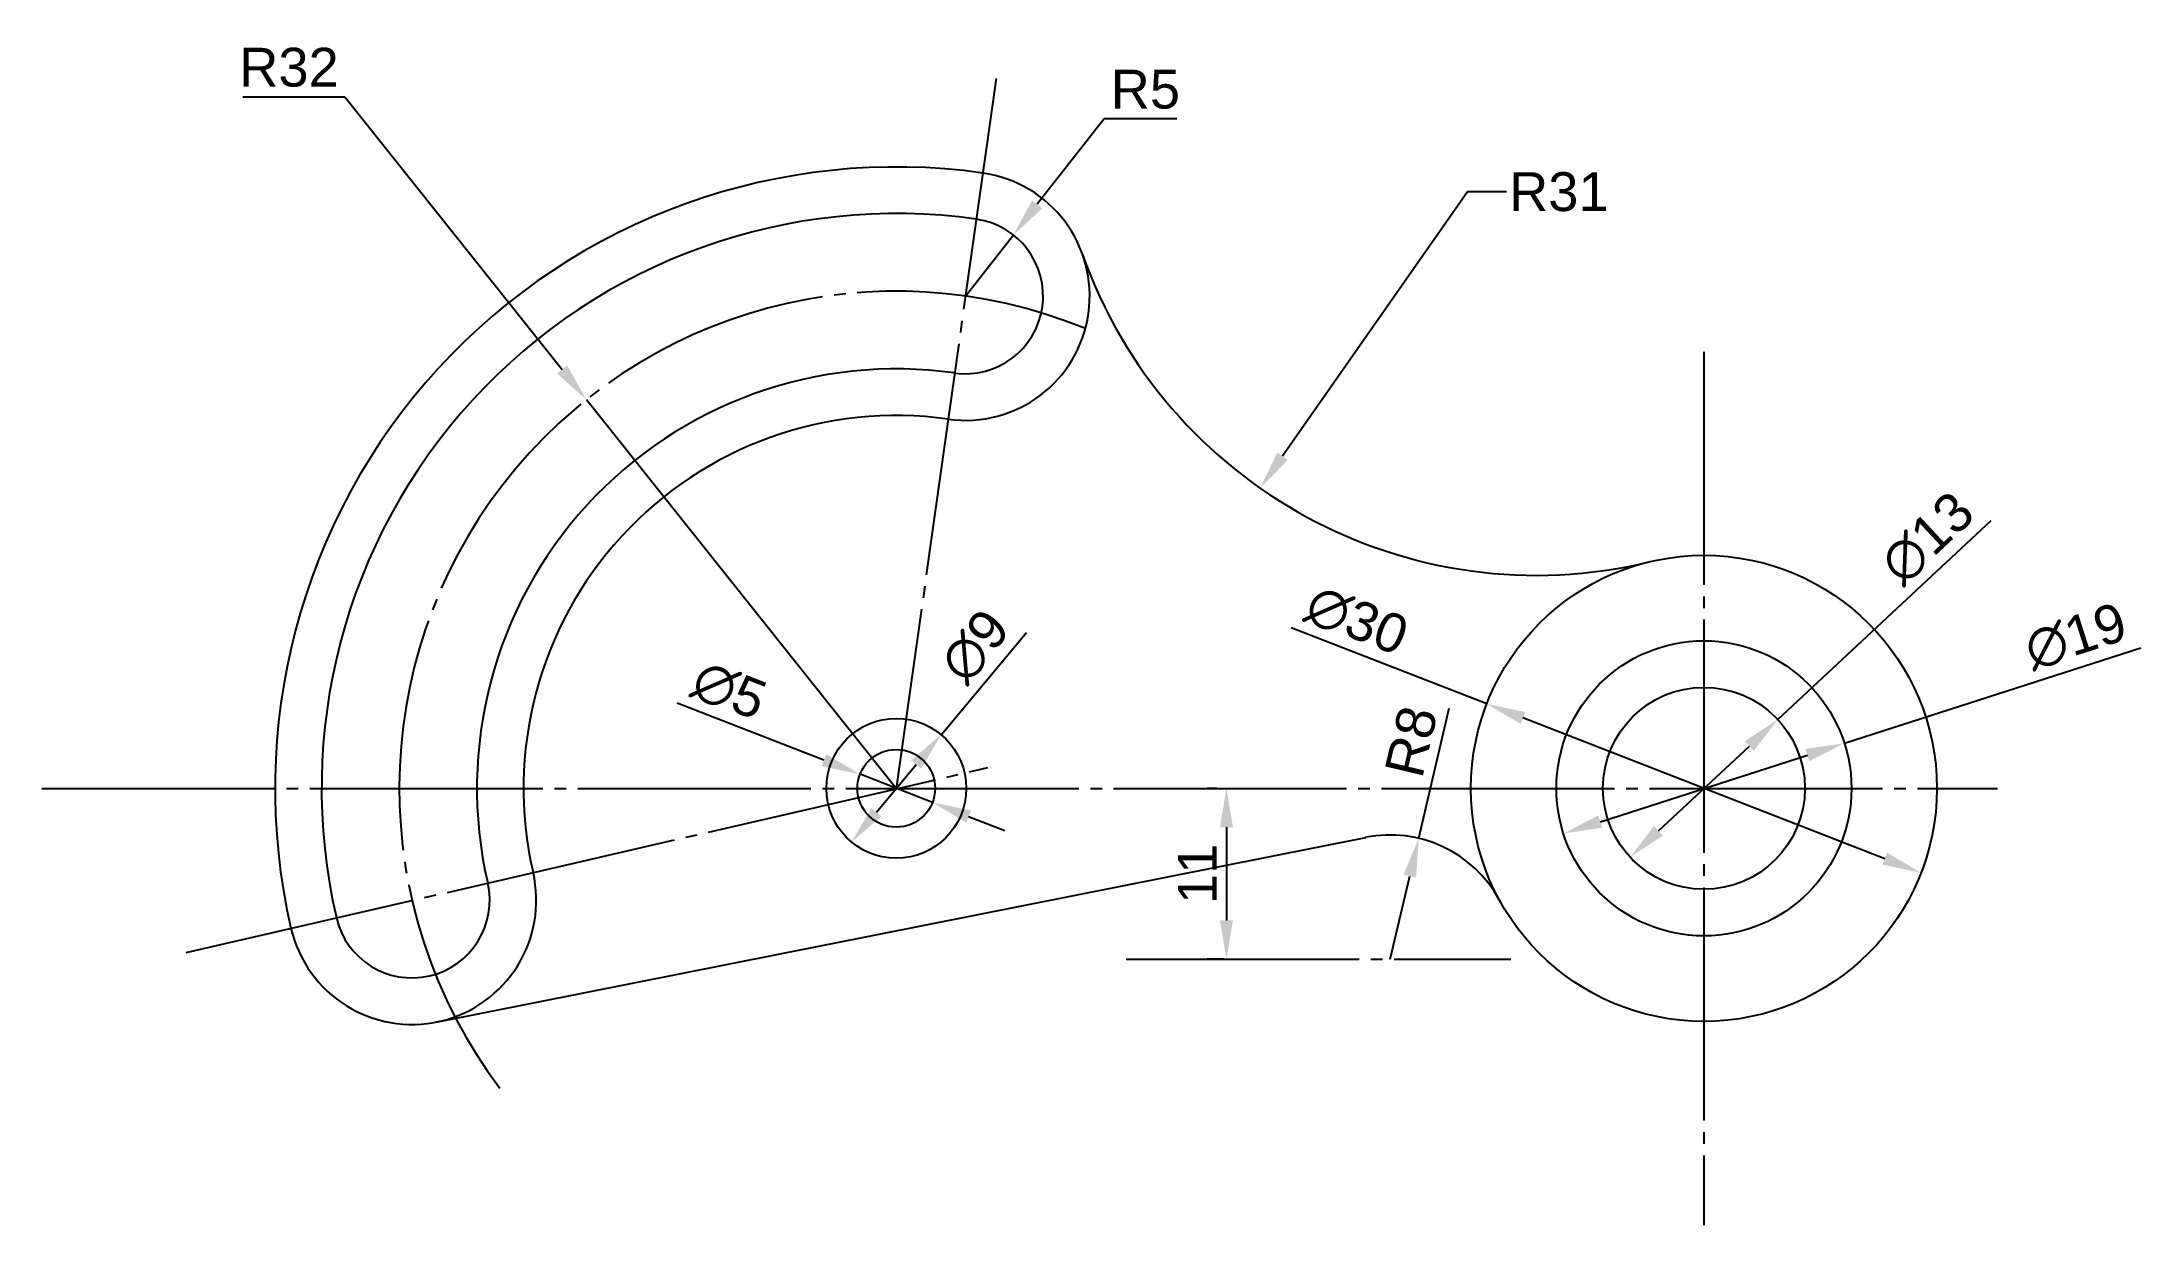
# Model space of a CAD drawing. Header units: millimetres. Extents: x 21 to 156, y 4 to 80.
import ezdxf

# ---------------------------------------------------------------- set-up
doc = ezdxf.new("R2010")
doc.units = ezdxf.units.MM
doc.linetypes.add('JIS_08_15', pattern=[17.25, 15, -0.75, 0.75, -0.75])
doc.styles.get("Standard").update_dxf_attribs({"font": 'arial.ttf'})
doc.dimstyles.new('ISO-25', dxfattribs={"dimtxt": 2.5, "dimasz": 2.5, "dimexe": 1.25, "dimexo": 0.625, "dimtad": 1, "dimtxsty": 'Standard', "dimcen": 2.5, "dimadec": 0, "dimazin": 0, "dimtfac": 1, "dimtmove": 0, "dimatfit": 2, "dimfxl": 1, "dimarcsym": 0})
doc.dimstyles.new('複本 ISO-25', dxfattribs={"dimtxt": 2.5, "dimasz": 2.5, "dimexe": 1.25, "dimexo": 0.625, "dimtad": 1, "dimtih": 1, "dimtoh": 1, "dimtxsty": 'Standard', "dimcen": 2.5, "dimadec": 0, "dimazin": 0, "dimtfac": 1, "dimtmove": 0, "dimatfit": 3, "dimfxl": 1, "dimarcsym": 0})

# ---------------------------------------------------------------- blocks, each defined once
blk = doc.blocks.new('*D3')
at = {"color": 0, "linetype": 'Continuous', "lineweight": -2, "transparency": 16777216}
for p, q in [((33.93, 76.74), (40.5, 76.74)), ((40.5, 76.74), (54.49, 59.2)), ((76, 32.23), (56.05, 57.25))]:
    blk.add_line(p, q, dxfattribs=at)
at = {"color": 0, "linetype": 'Continuous', "transparency": 16777216}
blk.add_solid([(54.81, 59.46), (54.16, 58.94), (56.05, 57.25)], dxfattribs=at)
at = {"layer": 'Defpoints', "color": 0, "linetype": 'Continuous', "transparency": 16777216}
for p in [(56.05, 57.25), (76, 32.23)]:
    blk.add_point(p, dxfattribs=at)
at = {"color": 0, "linetype": 'Continuous', "transparency": 16777216, "insert": (36.9, 78.64), "char_height": 2.5, "attachment_point": 5}
blk.add_mtext('R32', dxfattribs=at)
blk = doc.blocks.new('*D4')
at = {"color": 0, "linetype": 'Continuous', "lineweight": -2, "transparency": 16777216}
for p, q in [((89.39, 75.33), (85.08, 69.83)), ((94.06, 75.33), (89.39, 75.33)), ((80.45, 63.92), (83.54, 67.86))]:
    blk.add_line(p, q, dxfattribs=at)
at = {"color": 0, "linetype": 'Continuous', "transparency": 16777216}
blk.add_solid([(84.75, 70.08), (85.41, 69.57), (83.54, 67.86)], dxfattribs=at)
at = {"layer": 'Defpoints', "color": 0, "linetype": 'Continuous', "transparency": 16777216}
for p in [(83.54, 67.86), (80.45, 63.92)]:
    blk.add_point(p, dxfattribs=at)
at = {"color": 0, "linetype": 'Continuous', "transparency": 16777216, "insert": (92.04, 77.23), "char_height": 2.5, "attachment_point": 5}
blk.add_mtext('R5', dxfattribs=at)
blk = doc.blocks.new('*D5')
at = {"color": 0, "linetype": 'Continuous', "lineweight": -2, "transparency": 16777216}
for p, q in [((132.76, 36.67), (146.49, 49.47)), ((125.08, 29.51), (130.93, 34.96))]:
    blk.add_line(p, q, dxfattribs=at)
at = {"color": 0, "linetype": 'Continuous', "transparency": 16777216}
for points in [[(130.64, 35.27), (131.21, 34.66), (132.76, 36.67)], [(124.79, 29.81), (125.36, 29.2), (123.25, 27.8)]]:
    blk.add_solid(points, dxfattribs=at)
at = {"layer": 'Defpoints', "color": 0, "linetype": 'Continuous', "transparency": 16777216}
for p in [(132.76, 36.67), (123.25, 27.8)]:
    blk.add_point(p, dxfattribs=at)
at = {"color": 0, "linetype": 'Continuous', "transparency": 16777216, "insert": (142.39, 48.34), "char_height": 2.5, "attachment_point": 5, "rotation": 42.9882}
blk.add_mtext('∅13', dxfattribs=at)
blk = doc.blocks.new('*D6')
at = {"color": 0, "linetype": 'Continuous', "lineweight": -2, "transparency": 16777216}
for p, q in [((137.05, 35.14), (156.14, 41.28)), ((121.34, 30.09), (134.67, 34.38))]:
    blk.add_line(p, q, dxfattribs=at)
at = {"color": 0, "linetype": 'Continuous', "transparency": 16777216}
for points in [[(134.54, 34.77), (134.79, 33.98), (137.05, 35.14)], [(121.21, 30.49), (121.46, 29.7), (118.96, 29.33)]]:
    blk.add_solid(points, dxfattribs=at)
at = {"layer": 'Defpoints', "color": 0, "linetype": 'Continuous', "transparency": 16777216}
for p in [(137.05, 35.14), (118.96, 29.33)]:
    blk.add_point(p, dxfattribs=at)
at = {"color": 0, "linetype": 'Continuous', "transparency": 16777216, "insert": (151.94, 42), "char_height": 2.5, "attachment_point": 5, "rotation": 17.8083}
blk.add_mtext('∅19', dxfattribs=at)
blk = doc.blocks.new('*D7')
at = {"color": 0, "linetype": 'Continuous', "lineweight": -2, "transparency": 16777216}
for p, q in [((114.02, 37.67), (101.42, 42.57)), ((139.65, 27.7), (116.35, 36.77))]:
    blk.add_line(p, q, dxfattribs=at)
at = {"color": 0, "linetype": 'Continuous', "transparency": 16777216}
for points in [[(116.5, 37.15), (116.2, 36.38), (114.02, 37.67)], [(139.8, 28.09), (139.5, 27.32), (141.98, 26.8)]]:
    blk.add_solid(points, dxfattribs=at)
at = {"layer": 'Defpoints', "color": 0, "linetype": 'Continuous', "transparency": 16777216}
for p in [(114.02, 37.67), (141.98, 26.8)]:
    blk.add_point(p, dxfattribs=at)
at = {"color": 0, "linetype": 'Continuous', "transparency": 16777216, "insert": (105.65, 43.04), "char_height": 2.5, "attachment_point": 5, "rotation": 338.7511}
blk.add_mtext('∅30', dxfattribs=at)
blk = doc.blocks.new('*D8')
at = {"color": 0, "linetype": 'Continuous', "lineweight": -2, "transparency": 16777216}
for p, q in [((96.64, 32.23), (96.01, 32.23)), ((97.26, 29.73), (97.26, 23.73)), ((97.1, 21.23), (96.01, 21.23))]:
    blk.add_line(p, q, dxfattribs=at)
at = {"color": 0, "linetype": 'Continuous', "transparency": 16777216}
for points in [[(96.84, 29.73), (97.68, 29.73), (97.26, 32.23)], [(96.84, 23.73), (97.68, 23.73), (97.26, 21.23)]]:
    blk.add_solid(points, dxfattribs=at)
at = {"layer": 'Defpoints', "color": 0, "linetype": 'Continuous', "transparency": 16777216}
for p in [(97.26, 32.23), (97.26, 21.23), (97.73, 21.23)]:
    blk.add_point(p, dxfattribs=at)
at = {"color": 0, "linetype": 'Continuous', "transparency": 16777216, "insert": (95.38, 26.73), "char_height": 2.5, "attachment_point": 5, "rotation": 90}
blk.add_mtext('11', dxfattribs=at)
blk = doc.blocks.new('*D9')
at = {"color": 0, "linetype": 'Continuous', "lineweight": -2, "transparency": 16777216}
for p, q in [((78.89, 35.69), (84.39, 42.27)), ((74.72, 30.7), (77.28, 33.77))]:
    blk.add_line(p, q, dxfattribs=at)
at = {"color": 0, "linetype": 'Continuous', "transparency": 16777216}
for points in [[(76.96, 34.04), (77.6, 33.5), (78.89, 35.69)], [(74.4, 30.97), (75.04, 30.43), (73.12, 28.78)]]:
    blk.add_solid(points, dxfattribs=at)
at = {"layer": 'Defpoints', "color": 0, "linetype": 'Continuous', "transparency": 16777216}
for p in [(78.89, 35.69), (73.12, 28.78)]:
    blk.add_point(p, dxfattribs=at)
at = {"color": 0, "linetype": 'Continuous', "transparency": 16777216, "insert": (81.07, 41.38), "char_height": 2.5, "attachment_point": 5, "rotation": 50.1326}
blk.add_mtext('∅9', dxfattribs=at)
blk = doc.blocks.new('*D10')
at = {"color": 0, "linetype": 'Continuous', "lineweight": -2, "transparency": 16777216}
for p, q in [((71.34, 34.05), (61.9, 37.72)), ((78.33, 31.33), (73.67, 33.14)), ((80.66, 30.42), (82.99, 29.52))]:
    blk.add_line(p, q, dxfattribs=at)
at = {"color": 0, "linetype": 'Continuous', "transparency": 16777216}
for points in [[(71.49, 34.43), (71.19, 33.66), (73.67, 33.14)], [(80.81, 30.81), (80.51, 30.03), (78.33, 31.33)]]:
    blk.add_solid(points, dxfattribs=at)
at = {"layer": 'Defpoints', "color": 0, "linetype": 'Continuous', "transparency": 16777216}
for p in [(73.67, 33.14), (78.33, 31.33)]:
    blk.add_point(p, dxfattribs=at)
at = {"color": 0, "linetype": 'Continuous', "transparency": 16777216, "insert": (65.24, 38.53), "char_height": 2.5, "attachment_point": 5, "rotation": 338.754}
blk.add_mtext('∅5', dxfattribs=at)
blk = doc.blocks.new('*D11')
at = {"color": 0, "linetype": 'Continuous', "lineweight": -2, "transparency": 16777216}
for p, q in [((109.64, 29.02), (111.61, 37.39)), ((107.8, 21.23), (109.07, 26.59))]:
    blk.add_line(p, q, dxfattribs=at)
at = {"color": 0, "linetype": 'Continuous', "transparency": 16777216}
blk.add_solid([(108.66, 26.68), (109.47, 26.49), (109.64, 29.02)], dxfattribs=at)
at = {"layer": 'Defpoints', "color": 0, "linetype": 'Continuous', "transparency": 16777216}
for p in [(109.64, 29.02), (107.8, 21.23)]:
    blk.add_point(p, dxfattribs=at)
at = {"color": 0, "linetype": 'Continuous', "transparency": 16777216, "insert": (109.16, 35.25), "char_height": 2.5, "attachment_point": 5, "rotation": 76.7211}
blk.add_mtext('R8', dxfattribs=at)
blk = doc.blocks.new('*D12')
at = {"color": 0, "linetype": 'Continuous', "lineweight": -2, "transparency": 16777216}
for p, q in [((112.79, 70.63), (100.87, 53.61)), ((115.29, 70.63), (112.79, 70.63))]:
    blk.add_line(p, q, dxfattribs=at)
at = {"color": 0, "linetype": 'Continuous', "transparency": 16777216}
blk.add_solid([(100.53, 53.85), (101.21, 53.37), (99.43, 51.56)], dxfattribs=at)
at = {"layer": 'Defpoints', "color": 0, "linetype": 'Continuous', "transparency": 16777216}
for p in [(117.21, 76.95), (99.43, 51.56)]:
    blk.add_point(p, dxfattribs=at)
at = {"color": 0, "linetype": 'Continuous', "transparency": 16777216, "insert": (118.66, 70.63), "char_height": 2.5, "attachment_point": 5}
blk.add_mtext('R31', dxfattribs=at)

msp = doc.modelspace()

# ---------------------------------------------------------------- linework, layer by layer
at = {"linetype": 'JIS_08_15'}
for p, q in [((82.423, 77.926), (76.001, 32.235)), ((128.001, 60.344), (128.001, 4.126)), ((30.289, 21.659), (81.896, 33.573)), ((20.997, 32.235), (146.898, 32.235)), ((90.805, 21.235), (115.575, 21.235))]:
    msp.add_line(p, q, dxfattribs=at)
msp.add_line((46.38, 17.19), (106.244, 29.081))
for centre, radius in [((128.001, 32.235), 15), ((128.001, 32.235), 9.5), ((128.001, 32.235), 6.5), ((76.001, 32.235), 4.5), ((76.001, 32.235), 2.5)]:
    msp.add_circle(centre, radius)
for centre, radius, start, end in [((76.001, 32.235), 40, 82, 193), ((80.455, 63.923), 8, 262, 82), ((76.001, 32.235), 37, 82, 193), ((80.455, 63.923), 5, 262, 82), ((117.214, 76.952), 31, 199.51602, 283.56226), ((76.001, 32.235), 27, 82, 193), ((76.001, 32.235), 24, 82, 193), ((107.802, 21.235), 8, 28.57188, 101.23548), ((44.822, 25.036), 8, 193, 13), ((44.822, 25.036), 5, 193, 13)]:
    msp.add_arc(centre, radius, start, end)
msp.add_arc((76.001, 32.235), 32, 67.63849, 217.08345, dxfattribs=at)

# ---------------------------------------------------------------- dimensions: what is measured, and where the dimension line sits
at = {"linetype": 'Continuous'}
for center, mpoint, dimstyle, picture, middle in [((76.001, 32.235), (56.046, 57.25), '複本 ISO-25', '*D3', (36.901, 76.738)), ((80.455, 63.923), (83.538, 67.86), '複本 ISO-25', '*D4', (92.038, 75.329)), ((117.214, 76.952), (99.433, 51.559), '複本 ISO-25', '*D12', (118.66, 70.634)), ((107.802, 21.235), (109.64, 29.021), 'ISO-25', '*D11', (111.008, 34.816))]:
    dim = msp.add_radius_dim(center=center, mpoint=mpoint, dimstyle=dimstyle, dxfattribs=at)
    dim.commit()
    dim.dimension.update_dxf_attribs({"geometry": picture, "text_midpoint": middle, "dimtype": 164})
for p1, p2, picture, middle in [((123.247, 27.803), (132.756, 36.667), '*D5', (143.731, 46.897)), ((141.982, 26.798), (114.021, 37.671), '*D7', (104.936, 41.204)), ((118.957, 29.329), (137.046, 35.14), '*D6', (152.548, 40.12)), ((73.117, 28.781), (78.886, 35.689), '*D9', (82.586, 40.119)), ((78.331, 31.329), (73.671, 33.141), '*D10', (64.523, 36.698))]:
    dim = msp.add_diameter_dim_2p(p1=p1, p2=p2, dimstyle='ISO-25', dxfattribs=at)
    dim.commit()
    dim.dimension.update_dxf_attribs({"geometry": picture, "text_midpoint": middle, "dimtype": 163})
dim = msp.add_linear_dim(base=(97.261, 21.235), p1=(97.261, 32.235), p2=(97.726, 21.235), angle=90, dimstyle='ISO-25', dxfattribs=at)
dim.commit()
dim.dimension.update_dxf_attribs({"geometry": '*D8', "text_midpoint": (95.381, 26.735)})

doc.saveas('drawing.dxf')
